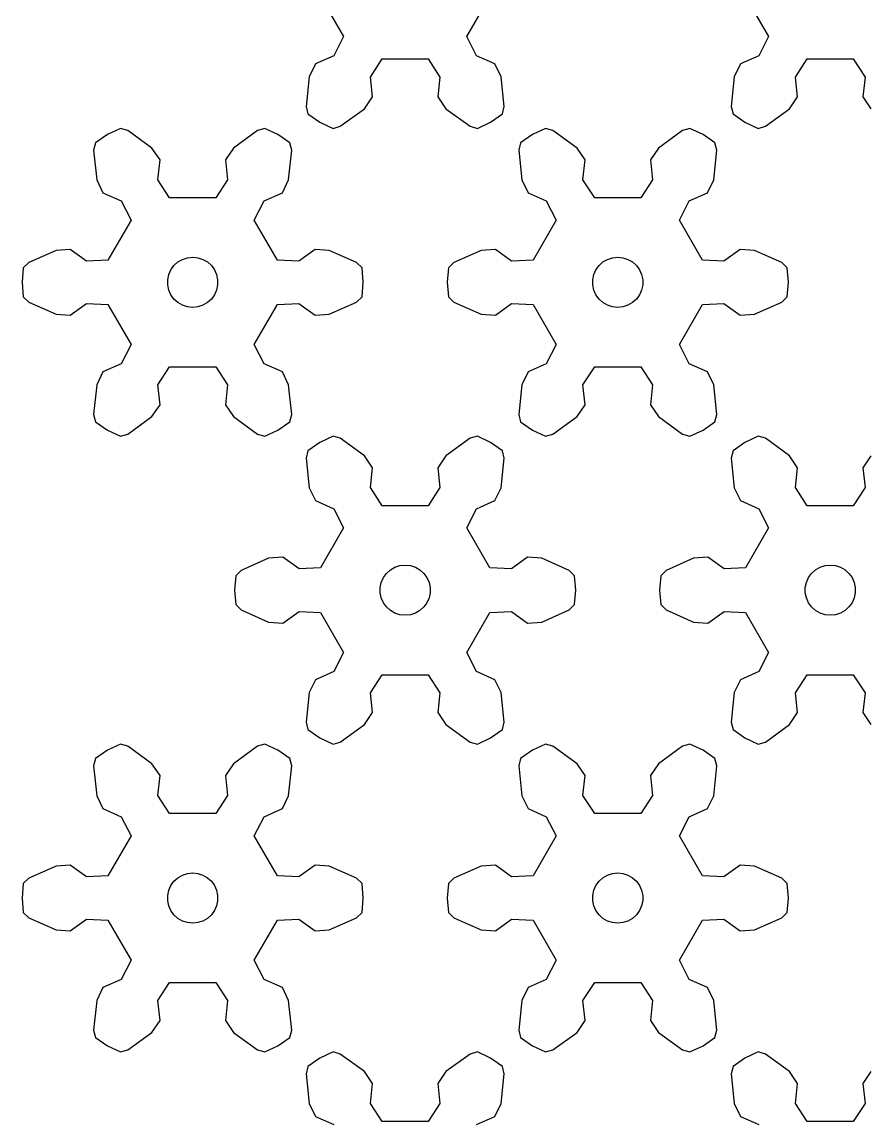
# Model space of a CAD drawing. Extents: x 0 to 198, y 0 to 239.
# Drawn here: x 0 to 50.5, y 106 to 171.7 of the extents above; entities that cross this region are included whole.
import ezdxf

# ---------------------------------------------------------------- set-up
doc = ezdxf.new("R2010")
doc.units = 0

msp = doc.modelspace()

# ---------------------------------------------------------------- linework, layer by layer
for p, q in [((17.817, 173.231), (19.192, 170.848)), ((26.551, 170.848), (27.927, 173.231)), ((43.188, 173.231), (44.564, 170.848)), ((19.192, 170.848), (18.607, 169.705)), ((27.136, 169.705), (26.551, 170.848)), ((44.564, 170.848), (43.979, 169.705)), ((18.607, 169.705), (17.518, 169.218)), ((28.226, 169.218), (27.136, 169.705)), ((43.979, 169.705), (42.889, 169.218)), ((17.518, 169.218), (17.144, 168.451)), ((20.798, 168.44), (21.496, 169.518)), ((21.496, 169.518), (24.248, 169.518)), ((24.248, 169.518), (24.946, 168.44)), ((28.599, 168.451), (28.226, 169.218)), ((42.889, 169.218), (42.516, 168.451)), ((46.17, 168.44), (46.868, 169.518)), ((46.868, 169.518), (49.619, 169.518)), ((49.619, 169.518), (50.317, 168.44)), ((17.144, 168.451), (16.96, 166.675)), ((20.922, 167.253), (20.798, 168.44)), ((24.946, 168.44), (24.822, 167.253)), ((28.784, 166.675), (28.599, 168.451)), ((42.516, 168.451), (42.331, 166.675)), ((46.293, 167.253), (46.17, 168.44)), ((50.317, 168.44), (50.194, 167.253)), ((20.444, 166.546), (20.922, 167.253)), ((24.822, 167.253), (25.3, 166.546)), ((45.816, 166.546), (46.293, 167.253)), ((50.194, 167.253), (50.672, 166.546)), ((16.96, 166.675), (17.069, 166.237)), ((18.998, 165.498), (20.444, 166.546)), ((25.3, 166.546), (26.746, 165.498)), ((28.675, 166.237), (28.784, 166.675)), ((42.331, 166.675), (42.441, 166.237)), ((44.37, 165.498), (45.816, 166.546)), ((17.069, 166.237), (17.779, 165.74)), ((17.779, 165.74), (18.564, 165.374)), ((27.18, 165.374), (27.965, 165.74)), ((27.965, 165.74), (28.675, 166.237)), ((42.441, 166.237), (43.151, 165.74)), ((43.151, 165.74), (43.936, 165.374)), ((5.093, 165.008), (4.383, 164.511)), ((5.878, 165.374), (5.093, 165.008)), ((6.312, 165.25), (5.878, 165.374)), ((7.758, 164.202), (6.312, 165.25)), ((14.06, 165.25), (12.614, 164.202)), ((14.494, 165.374), (14.06, 165.25)), ((15.279, 165.008), (14.494, 165.374)), ((15.989, 164.511), (15.279, 165.008)), ((18.564, 165.374), (18.998, 165.498)), ((26.746, 165.498), (27.18, 165.374)), ((30.465, 165.008), (29.755, 164.511)), ((31.25, 165.374), (30.465, 165.008)), ((31.684, 165.25), (31.25, 165.374)), ((33.13, 164.202), (31.684, 165.25)), ((39.431, 165.25), (37.986, 164.202)), ((39.865, 165.374), (39.431, 165.25)), ((40.651, 165.008), (39.865, 165.374)), ((41.36, 164.511), (40.651, 165.008)), ((43.936, 165.374), (44.37, 165.498)), ((4.383, 164.511), (4.274, 164.073)), ((16.098, 164.073), (15.989, 164.511)), ((29.755, 164.511), (29.645, 164.073)), ((41.47, 164.073), (41.36, 164.511)), ((4.274, 164.073), (4.458, 162.297)), ((8.236, 163.495), (7.758, 164.202)), ((12.614, 164.202), (12.136, 163.495)), ((15.913, 162.297), (16.098, 164.073)), ((29.645, 164.073), (29.83, 162.297)), ((33.608, 163.495), (33.13, 164.202)), ((37.986, 164.202), (37.508, 163.495)), ((41.285, 162.297), (41.47, 164.073)), ((8.112, 162.308), (8.236, 163.495)), ((12.136, 163.495), (12.26, 162.308)), ((33.484, 162.308), (33.608, 163.495)), ((37.508, 163.495), (37.632, 162.308)), ((8.81, 161.229), (8.112, 162.308)), ((12.26, 162.308), (11.562, 161.229)), ((34.182, 161.229), (33.484, 162.308)), ((37.632, 162.308), (36.933, 161.229)), ((4.458, 162.297), (4.832, 161.53)), ((15.54, 161.53), (15.913, 162.297)), ((29.83, 162.297), (30.204, 161.53)), ((40.912, 161.53), (41.285, 162.297)), ((4.832, 161.53), (5.922, 161.043)), ((5.922, 161.043), (6.506, 159.899)), ((11.562, 161.229), (8.81, 161.229)), ((13.865, 159.899), (14.45, 161.043)), ((14.45, 161.043), (15.54, 161.53)), ((30.204, 161.53), (31.293, 161.043)), ((31.293, 161.043), (31.878, 159.899)), ((36.933, 161.229), (34.182, 161.229)), ((39.237, 159.899), (39.822, 161.043)), ((39.822, 161.043), (40.912, 161.53)), ((6.506, 159.899), (5.131, 157.516)), ((15.241, 157.516), (13.865, 159.899)), ((31.878, 159.899), (30.503, 157.516)), ((40.613, 157.516), (39.237, 159.899)), ((2.031, 158.091), (0.4, 157.363)), ((2.881, 158.152), (2.031, 158.091)), ((3.848, 157.451), (2.881, 158.152)), ((17.49, 158.152), (16.524, 157.451)), ((18.341, 158.091), (17.49, 158.152)), ((19.972, 157.363), (18.341, 158.091)), ((27.402, 158.091), (25.772, 157.363)), ((28.253, 158.152), (27.402, 158.091)), ((29.22, 157.451), (28.253, 158.152)), ((42.862, 158.152), (41.896, 157.451)), ((43.713, 158.091), (42.862, 158.152)), ((45.344, 157.363), (43.713, 158.091)), ((0.076, 157.05), (0, 156.186)), ((0.4, 157.363), (0.076, 157.05)), ((5.131, 157.516), (3.848, 157.451)), ((8.887, 156.936), (9.071, 157.19)), ((9.071, 157.19), (9.304, 157.4)), ((9.304, 157.4), (9.576, 157.557)), ((9.576, 157.557), (9.874, 157.654)), ((9.874, 157.654), (10.186, 157.686)), ((10.186, 157.686), (10.498, 157.654)), ((10.498, 157.654), (10.796, 157.557)), ((10.796, 157.557), (11.068, 157.4)), ((11.068, 157.4), (11.301, 157.19)), ((11.301, 157.19), (11.485, 156.936)), ((16.524, 157.451), (15.241, 157.516)), ((20.296, 157.05), (19.972, 157.363)), ((20.372, 156.186), (20.296, 157.05)), ((25.447, 157.05), (25.372, 156.186)), ((25.772, 157.363), (25.447, 157.05)), ((30.503, 157.516), (29.22, 157.451)), ((34.259, 156.936), (34.443, 157.19)), ((34.443, 157.19), (34.676, 157.4)), ((34.676, 157.4), (34.948, 157.557)), ((34.948, 157.557), (35.246, 157.654)), ((35.246, 157.654), (35.558, 157.686)), ((35.558, 157.686), (35.87, 157.654)), ((35.87, 157.654), (36.168, 157.557)), ((36.168, 157.557), (36.439, 157.4)), ((36.439, 157.4), (36.672, 157.19)), ((36.672, 157.19), (36.857, 156.936)), ((41.896, 157.451), (40.613, 157.516)), ((45.668, 157.05), (45.344, 157.363)), ((45.744, 156.186), (45.668, 157.05)), ((8.694, 156.343), (8.759, 156.65)), ((8.759, 156.65), (8.887, 156.936)), ((11.485, 156.936), (11.613, 156.65)), ((11.613, 156.65), (11.678, 156.343)), ((34.066, 156.343), (34.131, 156.65)), ((34.131, 156.65), (34.259, 156.936)), ((36.857, 156.936), (36.984, 156.65)), ((36.984, 156.65), (37.05, 156.343)), ((0, 156.186), (0.076, 155.323)), ((8.694, 156.03), (8.694, 156.343)), ((8.759, 155.723), (8.694, 156.03)), ((11.678, 156.03), (11.613, 155.723)), ((11.678, 156.343), (11.678, 156.03)), ((20.296, 155.323), (20.372, 156.186)), ((25.372, 156.186), (25.447, 155.323)), ((34.066, 156.03), (34.066, 156.343)), ((34.131, 155.723), (34.066, 156.03)), ((37.05, 156.03), (36.984, 155.723)), ((37.05, 156.343), (37.05, 156.03)), ((45.668, 155.323), (45.744, 156.186)), ((0.076, 155.323), (0.4, 155.009)), ((8.887, 155.436), (8.759, 155.723)), ((9.071, 155.183), (8.887, 155.436)), ((9.304, 154.973), (9.071, 155.183)), ((11.301, 155.183), (11.068, 154.973)), ((11.485, 155.436), (11.301, 155.183)), ((11.613, 155.723), (11.485, 155.436)), ((19.972, 155.009), (20.296, 155.323)), ((25.447, 155.323), (25.772, 155.009)), ((34.259, 155.436), (34.131, 155.723)), ((34.443, 155.183), (34.259, 155.436)), ((34.676, 154.973), (34.443, 155.183)), ((36.672, 155.183), (36.439, 154.973)), ((36.857, 155.436), (36.672, 155.183)), ((36.984, 155.723), (36.857, 155.436)), ((45.344, 155.009), (45.668, 155.323)), ((0.4, 155.009), (2.031, 154.281)), ((2.881, 154.221), (3.848, 154.922)), ((3.848, 154.922), (5.131, 154.856)), ((5.131, 154.856), (6.506, 152.474)), ((9.576, 154.816), (9.304, 154.973)), ((9.874, 154.719), (9.576, 154.816)), ((10.186, 154.686), (9.874, 154.719)), ((10.498, 154.719), (10.186, 154.686)), ((10.796, 154.816), (10.498, 154.719)), ((11.068, 154.973), (10.796, 154.816)), ((13.865, 152.474), (15.241, 154.856)), ((15.241, 154.856), (16.524, 154.922)), ((16.524, 154.922), (17.49, 154.221)), ((18.341, 154.281), (19.972, 155.009)), ((25.772, 155.009), (27.402, 154.281)), ((28.253, 154.221), (29.22, 154.922)), ((29.22, 154.922), (30.503, 154.856)), ((30.503, 154.856), (31.878, 152.474)), ((34.948, 154.816), (34.676, 154.973)), ((35.246, 154.719), (34.948, 154.816)), ((35.558, 154.686), (35.246, 154.719)), ((35.87, 154.719), (35.558, 154.686)), ((36.168, 154.816), (35.87, 154.719)), ((36.439, 154.973), (36.168, 154.816)), ((39.237, 152.474), (40.613, 154.856)), ((40.613, 154.856), (41.896, 154.922)), ((41.896, 154.922), (42.862, 154.221)), ((43.713, 154.281), (45.344, 155.009)), ((2.031, 154.281), (2.881, 154.221)), ((17.49, 154.221), (18.341, 154.281)), ((27.402, 154.281), (28.253, 154.221)), ((42.862, 154.221), (43.713, 154.281)), ((6.506, 152.474), (5.922, 151.33)), ((14.45, 151.33), (13.865, 152.474)), ((31.878, 152.474), (31.293, 151.33)), ((39.822, 151.33), (39.237, 152.474)), ((5.922, 151.33), (4.832, 150.843)), ((8.112, 150.065), (8.81, 151.143)), ((8.81, 151.143), (11.562, 151.143)), ((11.562, 151.143), (12.26, 150.065)), ((15.54, 150.843), (14.45, 151.33)), ((31.293, 151.33), (30.204, 150.843)), ((33.484, 150.065), (34.182, 151.143)), ((34.182, 151.143), (36.933, 151.143)), ((36.933, 151.143), (37.632, 150.065)), ((40.912, 150.843), (39.822, 151.33)), ((4.832, 150.843), (4.458, 150.076)), ((15.913, 150.076), (15.54, 150.843)), ((30.204, 150.843), (29.83, 150.076)), ((41.285, 150.076), (40.912, 150.843)), ((4.458, 150.076), (4.274, 148.3)), ((8.236, 148.878), (8.112, 150.065)), ((12.26, 150.065), (12.136, 148.878)), ((16.098, 148.3), (15.913, 150.076)), ((29.83, 150.076), (29.645, 148.3)), ((33.608, 148.878), (33.484, 150.065)), ((37.632, 150.065), (37.508, 148.878)), ((41.47, 148.3), (41.285, 150.076)), ((7.758, 148.171), (8.236, 148.878)), ((12.136, 148.878), (12.614, 148.171)), ((33.13, 148.171), (33.608, 148.878)), ((37.508, 148.878), (37.986, 148.171)), ((4.274, 148.3), (4.383, 147.862)), ((4.383, 147.862), (5.093, 147.365)), ((6.312, 147.123), (7.758, 148.171)), ((12.614, 148.171), (14.06, 147.123)), ((15.279, 147.365), (15.989, 147.862)), ((15.989, 147.862), (16.098, 148.3)), ((29.645, 148.3), (29.755, 147.862)), ((29.755, 147.862), (30.465, 147.365)), ((31.684, 147.123), (33.13, 148.171)), ((37.986, 148.171), (39.431, 147.123)), ((40.651, 147.365), (41.36, 147.862)), ((41.36, 147.862), (41.47, 148.3)), ((5.093, 147.365), (5.878, 146.999)), ((14.494, 146.999), (15.279, 147.365)), ((30.465, 147.365), (31.25, 146.999)), ((39.865, 146.999), (40.651, 147.365)), ((5.878, 146.999), (6.312, 147.123)), ((14.06, 147.123), (14.494, 146.999)), ((17.779, 146.633), (17.069, 146.136)), ((18.564, 146.999), (17.779, 146.633)), ((18.998, 146.875), (18.564, 146.999)), ((20.444, 145.827), (18.998, 146.875)), ((26.746, 146.875), (25.3, 145.827)), ((27.18, 146.999), (26.746, 146.875)), ((27.965, 146.633), (27.18, 146.999)), ((28.675, 146.136), (27.965, 146.633)), ((31.25, 146.999), (31.684, 147.123)), ((39.431, 147.123), (39.865, 146.999)), ((43.151, 146.633), (42.441, 146.136)), ((43.936, 146.999), (43.151, 146.633)), ((44.37, 146.875), (43.936, 146.999)), ((45.816, 145.827), (44.37, 146.875)), ((17.069, 146.136), (16.96, 145.698)), ((28.784, 145.698), (28.675, 146.136)), ((42.441, 146.136), (42.331, 145.698)), ((16.96, 145.698), (17.144, 143.922)), ((20.922, 145.12), (20.444, 145.827)), ((25.3, 145.827), (24.822, 145.12)), ((28.599, 143.922), (28.784, 145.698)), ((42.331, 145.698), (42.516, 143.922)), ((46.293, 145.12), (45.816, 145.827)), ((50.672, 145.827), (50.194, 145.12)), ((20.798, 143.933), (20.922, 145.12)), ((24.822, 145.12), (24.946, 143.933)), ((46.17, 143.933), (46.293, 145.12)), ((50.194, 145.12), (50.317, 143.933)), ((17.144, 143.922), (17.518, 143.155)), ((21.496, 142.854), (20.798, 143.933)), ((24.946, 143.933), (24.248, 142.854)), ((28.226, 143.155), (28.599, 143.922)), ((42.516, 143.922), (42.889, 143.155)), ((46.868, 142.854), (46.17, 143.933)), ((50.317, 143.933), (49.619, 142.854)), ((17.518, 143.155), (18.607, 142.668)), ((18.607, 142.668), (19.192, 141.524)), ((24.248, 142.854), (21.496, 142.854)), ((26.551, 141.524), (27.136, 142.668)), ((27.136, 142.668), (28.226, 143.155)), ((42.889, 143.155), (43.979, 142.668)), ((43.979, 142.668), (44.564, 141.524)), ((49.619, 142.854), (46.868, 142.854)), ((19.192, 141.524), (17.817, 139.142)), ((27.927, 139.142), (26.551, 141.524)), ((44.564, 141.524), (43.188, 139.142)), ((14.717, 139.716), (13.086, 138.989)), ((15.567, 139.777), (14.717, 139.716)), ((16.534, 139.076), (15.567, 139.777)), ((22.56, 139.279), (22.872, 139.312)), ((22.872, 139.312), (23.184, 139.279)), ((30.176, 139.777), (29.21, 139.076)), ((31.027, 139.716), (30.176, 139.777)), ((32.658, 138.989), (31.027, 139.716)), ((40.088, 139.716), (38.458, 138.989)), ((40.939, 139.777), (40.088, 139.716)), ((41.905, 139.076), (40.939, 139.777)), ((47.932, 139.279), (48.244, 139.312)), ((48.244, 139.312), (48.556, 139.279)), ((12.761, 138.675), (12.686, 137.812)), ((13.086, 138.989), (12.761, 138.675)), ((17.817, 139.142), (16.534, 139.076)), ((21.573, 138.562), (21.757, 138.815)), ((21.757, 138.815), (21.99, 139.025)), ((21.99, 139.025), (22.262, 139.182)), ((22.262, 139.182), (22.56, 139.279)), ((23.184, 139.279), (23.482, 139.182)), ((23.482, 139.182), (23.754, 139.025)), ((23.754, 139.025), (23.987, 138.815)), ((23.987, 138.815), (24.171, 138.562)), ((29.21, 139.076), (27.927, 139.142)), ((32.982, 138.675), (32.658, 138.989)), ((33.058, 137.812), (32.982, 138.675)), ((38.133, 138.675), (38.058, 137.812)), ((38.458, 138.989), (38.133, 138.675)), ((43.188, 139.142), (41.905, 139.076)), ((46.945, 138.562), (47.129, 138.815)), ((47.129, 138.815), (47.362, 139.025)), ((47.362, 139.025), (47.634, 139.182)), ((47.634, 139.182), (47.932, 139.279)), ((48.556, 139.279), (48.854, 139.182)), ((48.854, 139.182), (49.125, 139.025)), ((49.125, 139.025), (49.358, 138.815)), ((49.358, 138.815), (49.543, 138.562)), ((21.38, 137.968), (21.445, 138.275)), ((21.445, 138.275), (21.573, 138.562)), ((24.171, 138.562), (24.298, 138.275)), ((24.298, 138.275), (24.364, 137.968)), ((46.752, 137.968), (46.817, 138.275)), ((46.817, 138.275), (46.945, 138.562)), ((49.543, 138.562), (49.67, 138.275)), ((49.67, 138.275), (49.735, 137.968)), ((12.686, 137.812), (12.761, 136.948)), ((21.38, 137.655), (21.38, 137.968)), ((21.445, 137.348), (21.38, 137.655)), ((21.573, 137.062), (21.445, 137.348)), ((24.298, 137.348), (24.171, 137.062)), ((24.364, 137.655), (24.298, 137.348)), ((24.364, 137.968), (24.364, 137.655)), ((32.982, 136.948), (33.058, 137.812)), ((38.058, 137.812), (38.133, 136.948)), ((46.752, 137.655), (46.752, 137.968)), ((46.817, 137.348), (46.752, 137.655)), ((46.945, 137.062), (46.817, 137.348)), ((49.67, 137.348), (49.543, 137.062)), ((49.735, 137.655), (49.67, 137.348)), ((49.735, 137.968), (49.735, 137.655)), ((12.761, 136.948), (13.086, 136.635)), ((21.757, 136.808), (21.573, 137.062)), ((21.99, 136.598), (21.757, 136.808)), ((23.987, 136.808), (23.754, 136.598)), ((24.171, 137.062), (23.987, 136.808)), ((32.658, 136.635), (32.982, 136.948)), ((38.133, 136.948), (38.458, 136.635)), ((47.129, 136.808), (46.945, 137.062)), ((47.362, 136.598), (47.129, 136.808)), ((49.358, 136.808), (49.125, 136.598)), ((49.543, 137.062), (49.358, 136.808)), ((13.086, 136.635), (14.717, 135.907)), ((15.567, 135.846), (16.534, 136.547)), ((16.534, 136.547), (17.817, 136.481)), ((17.817, 136.481), (19.192, 134.099)), ((22.262, 136.441), (21.99, 136.598)), ((22.56, 136.344), (22.262, 136.441)), ((22.872, 136.312), (22.56, 136.344)), ((23.184, 136.344), (22.872, 136.312)), ((23.482, 136.441), (23.184, 136.344)), ((23.754, 136.598), (23.482, 136.441)), ((26.551, 134.099), (27.927, 136.481)), ((27.927, 136.481), (29.21, 136.547)), ((29.21, 136.547), (30.176, 135.846)), ((31.027, 135.907), (32.658, 136.635)), ((38.458, 136.635), (40.088, 135.907)), ((40.939, 135.846), (41.905, 136.547)), ((41.905, 136.547), (43.188, 136.481)), ((43.188, 136.481), (44.564, 134.099)), ((47.634, 136.441), (47.362, 136.598)), ((47.932, 136.344), (47.634, 136.441)), ((48.244, 136.312), (47.932, 136.344)), ((48.556, 136.344), (48.244, 136.312)), ((48.854, 136.441), (48.556, 136.344)), ((49.125, 136.598), (48.854, 136.441)), ((14.717, 135.907), (15.567, 135.846)), ((30.176, 135.846), (31.027, 135.907)), ((40.088, 135.907), (40.939, 135.846)), ((19.192, 134.099), (18.607, 132.955)), ((27.136, 132.955), (26.551, 134.099)), ((44.564, 134.099), (43.979, 132.955)), ((18.607, 132.955), (17.518, 132.468)), ((20.798, 131.69), (21.496, 132.769)), ((21.496, 132.769), (24.248, 132.769)), ((24.248, 132.769), (24.946, 131.69)), ((28.226, 132.468), (27.136, 132.955)), ((43.979, 132.955), (42.889, 132.468)), ((46.17, 131.69), (46.868, 132.769)), ((46.868, 132.769), (49.619, 132.769)), ((49.619, 132.769), (50.317, 131.69)), ((17.518, 132.468), (17.144, 131.701)), ((28.599, 131.701), (28.226, 132.468)), ((42.889, 132.468), (42.516, 131.701)), ((17.144, 131.701), (16.96, 129.925)), ((20.922, 130.503), (20.798, 131.69)), ((24.946, 131.69), (24.822, 130.503)), ((28.784, 129.925), (28.599, 131.701)), ((42.516, 131.701), (42.331, 129.925)), ((46.293, 130.503), (46.17, 131.69)), ((50.317, 131.69), (50.194, 130.503)), ((20.444, 129.796), (20.922, 130.503)), ((24.822, 130.503), (25.3, 129.796)), ((45.816, 129.796), (46.293, 130.503)), ((50.194, 130.503), (50.672, 129.796)), ((16.96, 129.925), (17.069, 129.487)), ((17.069, 129.487), (17.779, 128.99)), ((18.998, 128.748), (20.444, 129.796)), ((25.3, 129.796), (26.746, 128.748)), ((27.965, 128.99), (28.675, 129.487)), ((28.675, 129.487), (28.784, 129.925)), ((42.331, 129.925), (42.441, 129.487)), ((42.441, 129.487), (43.151, 128.99)), ((44.37, 128.748), (45.816, 129.796)), ((17.779, 128.99), (18.564, 128.624)), ((27.18, 128.624), (27.965, 128.99)), ((43.151, 128.99), (43.936, 128.624)), ((5.093, 128.258), (4.383, 127.761)), ((5.878, 128.624), (5.093, 128.258)), ((6.312, 128.5), (5.878, 128.624)), ((7.758, 127.452), (6.312, 128.5)), ((14.06, 128.5), (12.614, 127.452)), ((14.494, 128.624), (14.06, 128.5)), ((15.279, 128.258), (14.494, 128.624)), ((15.989, 127.761), (15.279, 128.258)), ((18.564, 128.624), (18.998, 128.748)), ((26.746, 128.748), (27.18, 128.624)), ((30.465, 128.258), (29.755, 127.761)), ((31.25, 128.624), (30.465, 128.258)), ((31.684, 128.5), (31.25, 128.624)), ((33.13, 127.452), (31.684, 128.5)), ((39.431, 128.5), (37.986, 127.452)), ((39.865, 128.624), (39.431, 128.5)), ((40.651, 128.258), (39.865, 128.624)), ((41.36, 127.761), (40.651, 128.258)), ((43.936, 128.624), (44.37, 128.748)), ((4.383, 127.761), (4.274, 127.323)), ((16.098, 127.323), (15.989, 127.761)), ((29.755, 127.761), (29.645, 127.323)), ((41.47, 127.323), (41.36, 127.761)), ((4.274, 127.323), (4.458, 125.547)), ((8.236, 126.745), (7.758, 127.452)), ((12.614, 127.452), (12.136, 126.745)), ((15.913, 125.547), (16.098, 127.323)), ((29.645, 127.323), (29.83, 125.547)), ((33.608, 126.745), (33.13, 127.452)), ((37.986, 127.452), (37.508, 126.745)), ((41.285, 125.547), (41.47, 127.323)), ((8.112, 125.558), (8.236, 126.745)), ((12.136, 126.745), (12.26, 125.558)), ((33.484, 125.558), (33.608, 126.745)), ((37.508, 126.745), (37.632, 125.558)), ((4.458, 125.547), (4.832, 124.78)), ((8.81, 124.48), (8.112, 125.558)), ((12.26, 125.558), (11.562, 124.48)), ((15.54, 124.78), (15.913, 125.547)), ((29.83, 125.547), (30.204, 124.78)), ((34.182, 124.48), (33.484, 125.558)), ((37.632, 125.558), (36.933, 124.48)), ((40.912, 124.78), (41.285, 125.547)), ((4.832, 124.78), (5.922, 124.293)), ((5.922, 124.293), (6.506, 123.15)), ((11.562, 124.48), (8.81, 124.48)), ((13.865, 123.15), (14.45, 124.293)), ((14.45, 124.293), (15.54, 124.78)), ((30.204, 124.78), (31.293, 124.293)), ((31.293, 124.293), (31.878, 123.15)), ((36.933, 124.48), (34.182, 124.48)), ((39.237, 123.15), (39.822, 124.293)), ((39.822, 124.293), (40.912, 124.78)), ((6.506, 123.15), (5.131, 120.767)), ((15.241, 120.767), (13.865, 123.15)), ((31.878, 123.15), (30.503, 120.767)), ((40.613, 120.767), (39.237, 123.15)), ((2.031, 121.342), (0.4, 120.614)), ((2.881, 121.402), (2.031, 121.342)), ((3.848, 120.701), (2.881, 121.402)), ((9.874, 120.904), (10.186, 120.937)), ((10.186, 120.937), (10.498, 120.904)), ((17.49, 121.402), (16.524, 120.701)), ((18.341, 121.342), (17.49, 121.402)), ((19.972, 120.614), (18.341, 121.342)), ((27.402, 121.342), (25.772, 120.614)), ((28.253, 121.402), (27.402, 121.342)), ((29.22, 120.701), (28.253, 121.402)), ((35.246, 120.904), (35.558, 120.937)), ((35.558, 120.937), (35.87, 120.904)), ((42.862, 121.402), (41.896, 120.701)), ((43.713, 121.342), (42.862, 121.402)), ((45.344, 120.614), (43.713, 121.342)), ((0.076, 120.3), (0, 119.437)), ((0.4, 120.614), (0.076, 120.3)), ((5.131, 120.767), (3.848, 120.701)), ((8.887, 120.187), (9.071, 120.44)), ((9.071, 120.44), (9.304, 120.65)), ((9.304, 120.65), (9.576, 120.807)), ((9.576, 120.807), (9.874, 120.904)), ((10.498, 120.904), (10.796, 120.807)), ((10.796, 120.807), (11.068, 120.65)), ((11.068, 120.65), (11.301, 120.44)), ((11.301, 120.44), (11.485, 120.187)), ((16.524, 120.701), (15.241, 120.767)), ((20.296, 120.3), (19.972, 120.614)), ((20.372, 119.437), (20.296, 120.3)), ((25.447, 120.3), (25.372, 119.437)), ((25.772, 120.614), (25.447, 120.3)), ((30.503, 120.767), (29.22, 120.701)), ((34.259, 120.187), (34.443, 120.44)), ((34.443, 120.44), (34.676, 120.65)), ((34.676, 120.65), (34.948, 120.807)), ((34.948, 120.807), (35.246, 120.904)), ((35.87, 120.904), (36.168, 120.807)), ((36.168, 120.807), (36.439, 120.65)), ((36.439, 120.65), (36.672, 120.44)), ((36.672, 120.44), (36.857, 120.187)), ((41.896, 120.701), (40.613, 120.767)), ((45.668, 120.3), (45.344, 120.614)), ((45.744, 119.437), (45.668, 120.3)), ((8.694, 119.593), (8.759, 119.9)), ((8.694, 119.28), (8.694, 119.593)), ((8.759, 119.9), (8.887, 120.187)), ((11.485, 120.187), (11.613, 119.9)), ((11.613, 119.9), (11.678, 119.593)), ((11.678, 119.593), (11.678, 119.28)), ((34.066, 119.593), (34.131, 119.9)), ((34.066, 119.28), (34.066, 119.593)), ((34.131, 119.9), (34.259, 120.187)), ((36.857, 120.187), (36.984, 119.9)), ((36.984, 119.9), (37.05, 119.593)), ((37.05, 119.593), (37.05, 119.28)), ((0, 119.437), (0.076, 118.574)), ((8.759, 118.973), (8.694, 119.28)), ((8.887, 118.687), (8.759, 118.973)), ((11.613, 118.973), (11.485, 118.687)), ((11.678, 119.28), (11.613, 118.973)), ((20.296, 118.574), (20.372, 119.437)), ((25.372, 119.437), (25.447, 118.574)), ((34.131, 118.973), (34.066, 119.28)), ((34.259, 118.687), (34.131, 118.973)), ((36.984, 118.973), (36.857, 118.687)), ((37.05, 119.28), (36.984, 118.973)), ((45.668, 118.574), (45.744, 119.437)), ((0.076, 118.574), (0.4, 118.26)), ((9.071, 118.433), (8.887, 118.687)), ((9.304, 118.223), (9.071, 118.433)), ((11.301, 118.433), (11.068, 118.223)), ((11.485, 118.687), (11.301, 118.433)), ((19.972, 118.26), (20.296, 118.574)), ((25.447, 118.574), (25.772, 118.26)), ((34.443, 118.433), (34.259, 118.687)), ((34.676, 118.223), (34.443, 118.433)), ((36.672, 118.433), (36.439, 118.223)), ((36.857, 118.687), (36.672, 118.433)), ((45.344, 118.26), (45.668, 118.574)), ((0.4, 118.26), (2.031, 117.532)), ((2.881, 117.471), (3.848, 118.172)), ((3.848, 118.172), (5.131, 118.107)), ((5.131, 118.107), (6.506, 115.724)), ((9.576, 118.066), (9.304, 118.223)), ((9.874, 117.969), (9.576, 118.066)), ((10.186, 117.937), (9.874, 117.969)), ((10.498, 117.969), (10.186, 117.937)), ((10.796, 118.066), (10.498, 117.969)), ((11.068, 118.223), (10.796, 118.066)), ((13.865, 115.724), (15.241, 118.107)), ((15.241, 118.107), (16.524, 118.172)), ((16.524, 118.172), (17.49, 117.471)), ((18.341, 117.532), (19.972, 118.26)), ((25.772, 118.26), (27.402, 117.532)), ((28.253, 117.471), (29.22, 118.172)), ((29.22, 118.172), (30.503, 118.107)), ((30.503, 118.107), (31.878, 115.724)), ((34.948, 118.066), (34.676, 118.223)), ((35.246, 117.969), (34.948, 118.066)), ((35.558, 117.937), (35.246, 117.969)), ((35.87, 117.969), (35.558, 117.937)), ((36.168, 118.066), (35.87, 117.969)), ((36.439, 118.223), (36.168, 118.066)), ((39.237, 115.724), (40.613, 118.107)), ((40.613, 118.107), (41.896, 118.172)), ((41.896, 118.172), (42.862, 117.471)), ((43.713, 117.532), (45.344, 118.26)), ((2.031, 117.532), (2.881, 117.471)), ((17.49, 117.471), (18.341, 117.532)), ((27.402, 117.532), (28.253, 117.471)), ((42.862, 117.471), (43.713, 117.532)), ((6.506, 115.724), (5.922, 114.58)), ((14.45, 114.58), (13.865, 115.724)), ((31.878, 115.724), (31.293, 114.58)), ((39.822, 114.58), (39.237, 115.724)), ((5.922, 114.58), (4.832, 114.093)), ((8.112, 113.315), (8.81, 114.394)), ((8.81, 114.394), (11.562, 114.394)), ((11.562, 114.394), (12.26, 113.315)), ((15.54, 114.093), (14.45, 114.58)), ((31.293, 114.58), (30.204, 114.093)), ((33.484, 113.315), (34.182, 114.394)), ((34.182, 114.394), (36.933, 114.394)), ((36.933, 114.394), (37.632, 113.315)), ((40.912, 114.093), (39.822, 114.58)), ((4.832, 114.093), (4.458, 113.326)), ((15.913, 113.326), (15.54, 114.093)), ((30.204, 114.093), (29.83, 113.326)), ((41.285, 113.326), (40.912, 114.093)), ((4.458, 113.326), (4.274, 111.55)), ((8.236, 112.128), (8.112, 113.315)), ((12.26, 113.315), (12.136, 112.128)), ((16.098, 111.55), (15.913, 113.326)), ((29.83, 113.326), (29.645, 111.55)), ((33.608, 112.128), (33.484, 113.315)), ((37.632, 113.315), (37.508, 112.128)), ((41.47, 111.55), (41.285, 113.326)), ((7.758, 111.421), (8.236, 112.128)), ((12.136, 112.128), (12.614, 111.421)), ((33.13, 111.421), (33.608, 112.128)), ((37.508, 112.128), (37.986, 111.421)), ((4.274, 111.55), (4.383, 111.112)), ((4.383, 111.112), (5.093, 110.615)), ((6.312, 110.373), (7.758, 111.421)), ((12.614, 111.421), (14.06, 110.373)), ((15.279, 110.615), (15.989, 111.112)), ((15.989, 111.112), (16.098, 111.55)), ((29.645, 111.55), (29.755, 111.112)), ((29.755, 111.112), (30.465, 110.615)), ((31.684, 110.373), (33.13, 111.421)), ((37.986, 111.421), (39.431, 110.373)), ((40.651, 110.615), (41.36, 111.112)), ((41.36, 111.112), (41.47, 111.55)), ((5.093, 110.615), (5.878, 110.249)), ((14.494, 110.249), (15.279, 110.615)), ((30.465, 110.615), (31.25, 110.249)), ((39.865, 110.249), (40.651, 110.615)), ((5.878, 110.249), (6.312, 110.373)), ((14.06, 110.373), (14.494, 110.249)), ((17.779, 109.883), (17.069, 109.386)), ((18.564, 110.249), (17.779, 109.883)), ((18.998, 110.125), (18.564, 110.249)), ((20.444, 109.077), (18.998, 110.125)), ((26.746, 110.125), (25.3, 109.077)), ((27.18, 110.249), (26.746, 110.125)), ((27.965, 109.883), (27.18, 110.249)), ((28.675, 109.386), (27.965, 109.883)), ((31.25, 110.249), (31.684, 110.373)), ((39.431, 110.373), (39.865, 110.249)), ((43.151, 109.883), (42.441, 109.386)), ((43.936, 110.249), (43.151, 109.883)), ((44.37, 110.125), (43.936, 110.249)), ((45.816, 109.077), (44.37, 110.125)), ((17.069, 109.386), (16.96, 108.948)), ((28.784, 108.948), (28.675, 109.386)), ((42.441, 109.386), (42.331, 108.948)), ((16.96, 108.948), (17.144, 107.172)), ((20.922, 108.37), (20.444, 109.077)), ((25.3, 109.077), (24.822, 108.37)), ((28.599, 107.172), (28.784, 108.948)), ((42.331, 108.948), (42.516, 107.172)), ((46.293, 108.37), (45.816, 109.077)), ((50.672, 109.077), (50.194, 108.37)), ((20.798, 107.183), (20.922, 108.37)), ((24.822, 108.37), (24.946, 107.183)), ((46.17, 107.183), (46.293, 108.37)), ((50.194, 108.37), (50.317, 107.183)), ((17.144, 107.172), (17.518, 106.405)), ((21.496, 106.105), (20.798, 107.183)), ((24.946, 107.183), (24.248, 106.105)), ((28.226, 106.405), (28.599, 107.172)), ((42.516, 107.172), (42.889, 106.405)), ((46.868, 106.105), (46.17, 107.183)), ((50.317, 107.183), (49.619, 106.105)), ((17.518, 106.405), (18.607, 105.918)), ((24.248, 106.105), (21.496, 106.105)), ((27.136, 105.918), (28.226, 106.405)), ((42.889, 106.405), (43.979, 105.918)), ((49.619, 106.105), (46.868, 106.105))]:
    msp.add_line(p, q)

doc.saveas('drawing.dxf')
